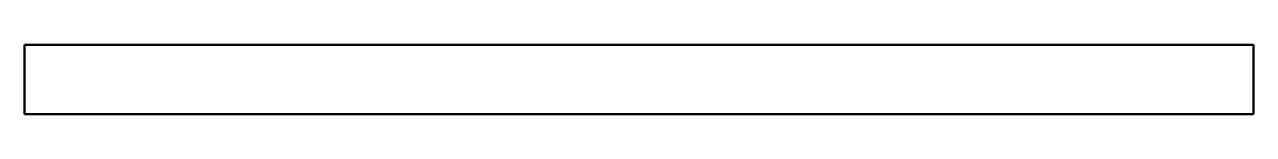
# Model space of a CAD drawing. Header units: millimetres. Extents: x 0 to 706, y 0 to 40.
import ezdxf

# ---------------------------------------------------------------- set-up
doc = ezdxf.new("R2010")
doc.units = ezdxf.units.MM
doc.layers.add('IV_OUTER_PROFILE', color=7, linetype='Continuous', lineweight=50)

msp = doc.modelspace()

# ---------------------------------------------------------------- linework, layer by layer
at = {"layer": 'IV_OUTER_PROFILE'}
for p, q in [((705.92, 40), (0, 40)), ((0, 40), (0, 0)), ((705.92, 40), (705.92, 0)), ((705.92, 0), (0, 0))]:
    msp.add_line(p, q, dxfattribs=at)

doc.saveas('drawing.dxf')
